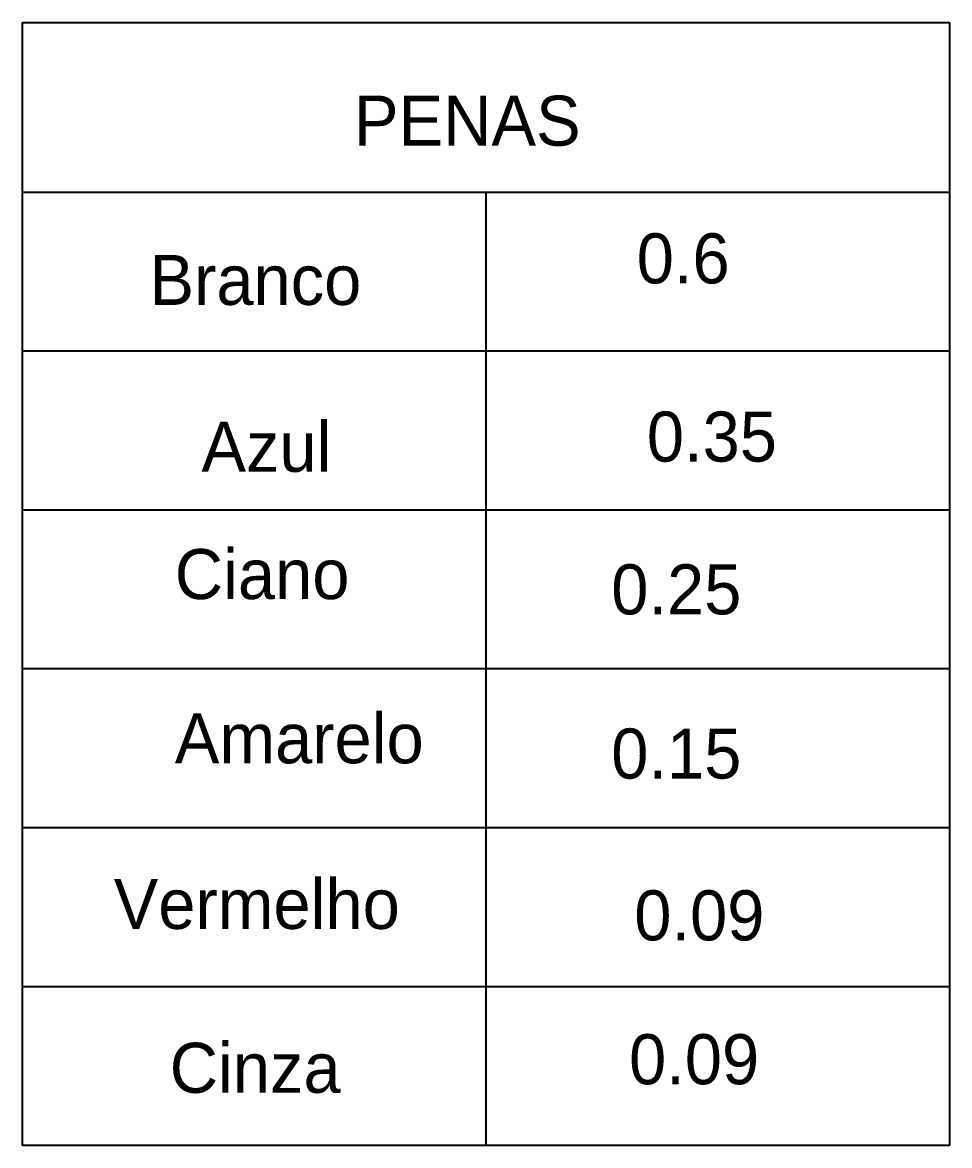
# Model space of a CAD drawing. Header units: millimetres. Extents: x 261 to 1016, y 850 to 1468.
# Drawn here: x 266.22 to 276.48, y 850.19 to 862.62 of the extents above; entities that cross this region are included whole.
import ezdxf

# ---------------------------------------------------------------- set-up
doc = ezdxf.new("R2010")
doc.units = ezdxf.units.MM
doc.layers.add('Paredebaix', color=4, linetype='Continuous')
doc.layers.add('Piso', color=1, linetype='Continuous')
doc.styles.add('sandra', font='stylu.ttf', dxfattribs={"height": 0.1})

msp = doc.modelspace()

# ---------------------------------------------------------------- linework, layer by layer
at = {"layer": 'Paredebaix'}
for p, q in [((266.222, 860.737), (266.222, 862.615)), ((266.222, 862.615), (276.482, 862.615)), ((276.482, 862.615), (276.482, 850.193)), ((266.222, 860.737), (276.482, 860.737)), ((266.222, 850.193), (266.222, 860.737)), ((271.352, 860.737), (271.352, 850.193)), ((276.482, 858.98), (266.222, 858.98)), ((276.482, 857.222), (266.222, 857.222)), ((276.482, 855.465), (266.222, 855.465)), ((276.482, 853.708), (266.222, 853.708)), ((276.482, 851.95), (266.222, 851.95)), ((276.482, 850.193), (266.222, 850.193))]:
    msp.add_line(p, q, dxfattribs=at)

# ---------------------------------------------------------------- texts
at = {"layer": 'Piso', "style": 'sandra'}
for s, p in [('PENAS', (269.891, 861.252)), ('0.6', (273.02, 859.729)), ('Branco', (267.628, 859.491)), ('0.35', (273.132, 857.758)), ('Azul', (268.203, 857.645)), ('Ciano', (267.908, 856.237)), ('0.25', (272.738, 856.068)), ('Amarelo', (267.908, 854.421)), ('0.15', (272.738, 854.252)), ('Vermelho', (267.232, 852.589)), ('0.09', (272.993, 852.462)), ('0.09', (272.935, 850.871)), ('Cinza', (267.852, 850.776))]:
    msp.add_text(s, height=0.5533, dxfattribs=at).set_placement(p)

doc.saveas('drawing.dxf')
